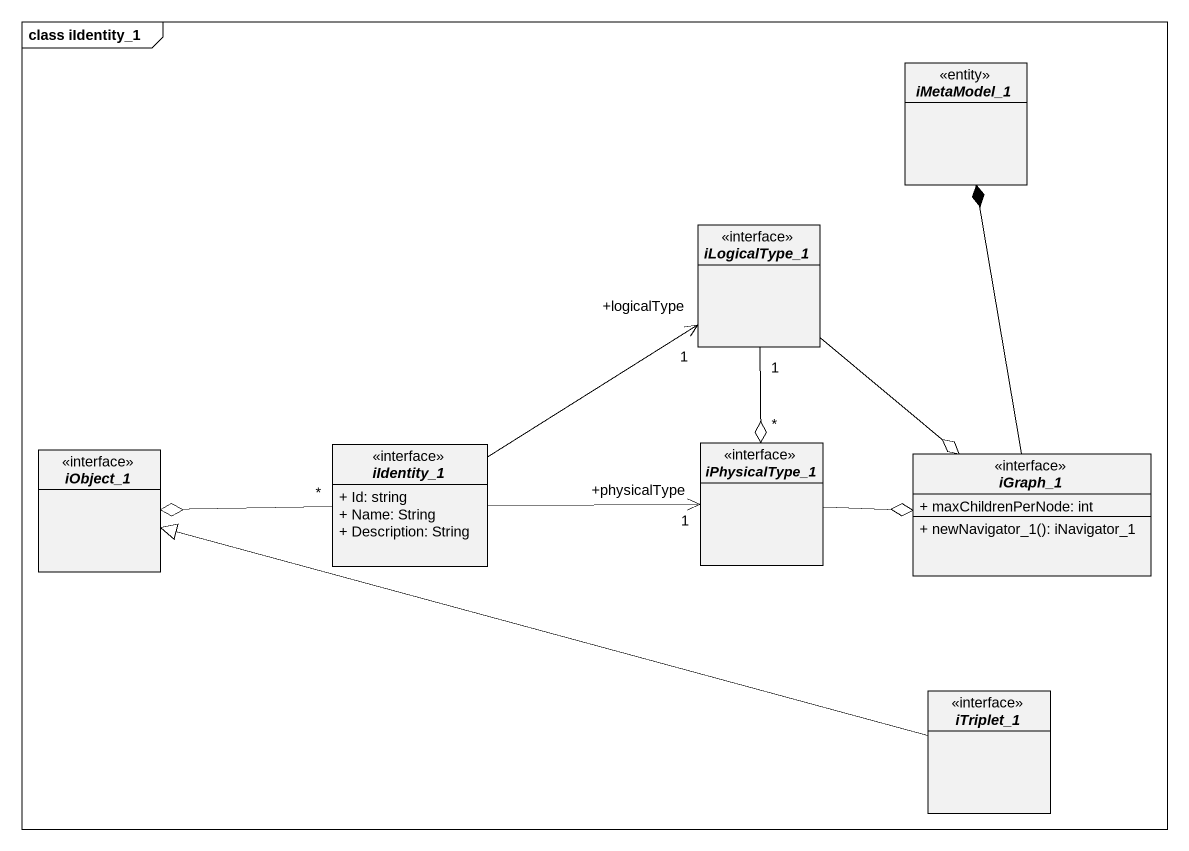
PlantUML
@startuml
mainframe class iIdentity_1
hide circle
hide empty members
skinparam classAttributeIconSize 0
interface iMetaModel_1 <<entity>>
interface iLogicalType_1
interface iObject_1
interface iIdentity_1 {
  + Id: string
  + Name: String
  + Description: String
}
interface iPhysicalType_1
interface iGraph_1 {
  + maxChildrenPerNode: int
  + newNavigator_1(): iNavigator_1
}
interface iTriplet_1
iLogicalType_1 "1" --o "*" iPhysicalType_1
iLogicalType_1 --o iGraph_1
iIdentity_1 -up-> "+logicalType\n1" iLogicalType_1
iIdentity_1 "*" -left-o iObject_1
iIdentity_1 -right-> "+physicalType\n1" iPhysicalType_1
iPhysicalType_1 -right-o iGraph_1
iGraph_1 -up-* iMetaModel_1
iTriplet_1 -left-|> iObject_1
@enduml
